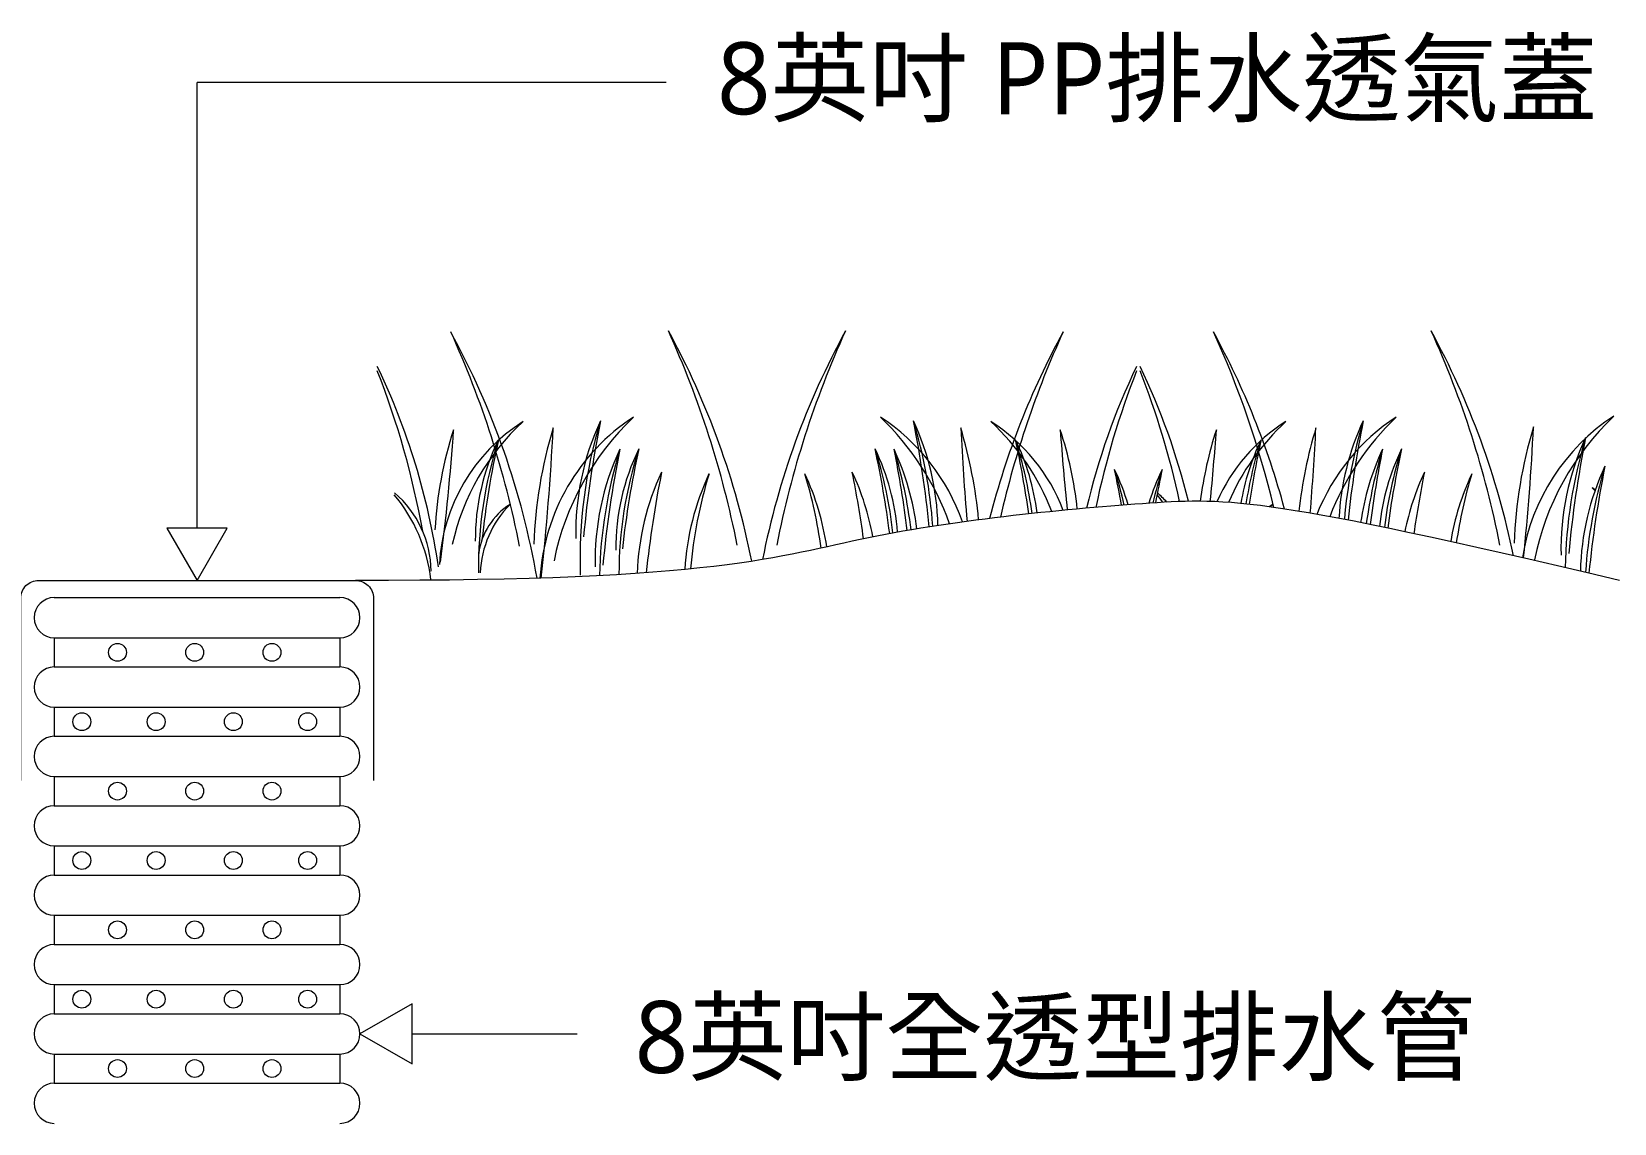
# Model space of a CAD drawing. Header units: millimetres. Extents: x -1245 to 7283, y 1609 to 4579.
# Drawn here: x 4877.2 to 5316.1, y 3354.4 to 3657.4 of the extents above; entities that cross this region are included whole.
import ezdxf

# ---------------------------------------------------------------- set-up
doc = ezdxf.new("R2010")
doc.units = ezdxf.units.MM
doc.styles.add('微軟正黑體-20', font='Microsoft JhengHei.ttf', dxfattribs={"height": 20})

msp = doc.modelspace()

# ---------------------------------------------------------------- linework, layer by layer
at = {"lineweight": 5}
for p, q in [((4923.08, 3519.58), (4923.08, 3643.28)), ((5053.15, 3643.28), (4923.08, 3643.28)), ((4883.49, 3500.33), (4962.68, 3500.33)), ((4883.49, 3489.17), (4962.68, 3489.17)), ((4883.49, 3489.17), (4883.49, 3481.08)), ((4962.68, 3489.17), (4962.68, 3481.08)), ((4883.49, 3481.08), (4962.68, 3481.08)), ((4883.49, 3469.92), (4962.68, 3469.92)), ((4883.49, 3469.92), (4883.49, 3461.83)), ((4962.68, 3469.92), (4962.68, 3461.83)), ((4883.49, 3461.83), (4962.68, 3461.83)), ((4883.49, 3450.67), (4962.68, 3450.67)), ((4883.49, 3450.67), (4883.49, 3442.58)), ((4962.68, 3450.67), (4962.68, 3442.58)), ((4883.49, 3442.58), (4962.68, 3442.58)), ((4883.49, 3431.42), (4962.68, 3431.42)), ((4883.49, 3431.42), (4883.49, 3423.33)), ((4962.68, 3431.42), (4962.68, 3423.33)), ((4883.49, 3423.33), (4962.68, 3423.33)), ((4883.49, 3412.17), (4962.68, 3412.17)), ((4883.49, 3412.17), (4883.49, 3404.08)), ((4962.68, 3412.17), (4962.68, 3404.08)), ((4883.49, 3404.08), (4962.68, 3404.08)), ((4883.49, 3392.92), (4962.68, 3392.92)), ((4883.49, 3392.92), (4883.49, 3384.83)), ((4962.68, 3392.92), (4962.68, 3384.83)), ((4883.49, 3384.83), (4962.68, 3384.83)), ((4982.73, 3379.25), (5028.54, 3379.25)), ((4883.49, 3373.67), (4962.68, 3373.67)), ((4883.49, 3373.67), (4883.49, 3365.58)), ((4962.68, 3373.67), (4962.68, 3365.58)), ((4883.49, 3365.58), (4962.68, 3365.58))]:
    msp.add_line(p, q, dxfattribs=at)
for points in [[(4914.73, 3519.58), (4923.08, 3505.11), (4931.44, 3519.58)], [(4982.73, 3387.61), (4968.26, 3379.25), (4982.73, 3370.9)]]:
    msp.add_lwpolyline(points, close=True, dxfattribs=at)
msp.add_lwpolyline([(4874.16, 3449.55), (4874.16, 3500.11, -0.414214), (4879.16, 3505.11), (4967.01, 3505.11, -0.414214), (4972.01, 3500.11), (4972.01, 3449.55)], format="xyb", dxfattribs=at)
for centre in [(4901.01, 3485.13), (4922.43, 3485.13), (4943.86, 3485.13), (4891.13, 3465.88), (4911.72, 3465.88), (4933.15, 3465.88), (4953.74, 3465.88), (4901.01, 3446.63), (4922.43, 3446.63), (4943.86, 3446.63), (4891.13, 3427.38), (4911.72, 3427.38), (4933.15, 3427.38), (4953.74, 3427.38), (4901.01, 3408.13), (4922.43, 3408.13), (4943.86, 3408.13), (4891.13, 3388.88), (4911.72, 3388.88), (4933.15, 3388.88), (4953.74, 3388.88), (4901.01, 3369.63), (4922.43, 3369.63), (4943.86, 3369.63)]:
    msp.add_circle(centre, 2.48, dxfattribs=at)
for centre, radius, start, end in [((4747.73, 3462.34), 269.92, 11.17, 24.4499), ((4798.21, 3467.27), 222.52, 9.9432, 28.6766), ((4808.07, 3462.63), 269.92, 11.17, 24.4499), ((4858.56, 3467.56), 222.52, 11.1026, 28.6766), ((5298.16, 3467.56), 222.52, 151.3234, 168.7725), ((5348.64, 3462.63), 269.92, 155.5501, 168.83), ((5358.51, 3467.27), 222.52, 151.3234, 165.6851), ((5408.99, 3462.34), 269.92, 155.5501, 167.0859), ((4959.27, 3462.34), 269.92, 13.4992, 24.4499), ((5009.75, 3467.27), 222.52, 15.0112, 28.6766), ((5019.62, 3462.63), 269.92, 11.17, 24.4499), ((5070.1, 3467.56), 222.52, 11.5092, 28.6766), ((4799.76, 3481.24), 192.26, 8.2647, 25.6625), ((5356.95, 3481.24), 192.26, 154.3375, 166.7996), ((5011.3, 3481.24), 192.26, 13.7897, 25.6625), ((4756.07, 3477.77), 233.21, 10.1187, 21.4982), ((5400.64, 3477.77), 233.21, 158.5018, 168.2243), ((4967.62, 3477.77), 233.21, 12.1857, 21.4982), ((5098.13, 3513.22), 109.23, 162.0362, 176.9081), ((5040.04, 3506.99), 49.82, 122.1589, 177.0889), ((4397.73, 3587.43), 597.87, 352.57783, 356.11348), ((5057.8, 3500.89), 65.51, 132.5189, 167.5078), ((5142.8, 3510.63), 126.42, 163.0875, 177.9595), ((5075.72, 3502.19), 57.66, 123.2103, 176.4834), ((4330.72, 3581.63), 691.97, 353.70312, 357.16484), ((5096.39, 3495.49), 75.82, 133.5703, 168.5592), ((5100.99, 3518.56), 72.87, 154.9752, 181.4176), ((5160.65, 3511.2), 131.36, 163.1006, 182.0222), ((5335.6, 3489.2), 306.6, 168.6795, 174.759), ((5060.32, 3495.49), 75.82, 19.5018, 46.4297), ((5081, 3502.19), 57.66, 19.3727, 56.7897), ((4996.07, 3511.2), 131.36, 3.8878, 16.8994), ((5055.72, 3518.56), 72.87, 1.3896, 25.0248), ((4821.11, 3489.2), 306.6, 5.7578, 11.3205), ((5013.91, 3510.63), 126.42, 5.1188, 16.9125), ((5826, 3581.63), 691.97, 182.83516, 184.98652), ((5098.92, 3500.89), 65.51, 20.8722, 47.4811), ((5116.67, 3506.99), 49.82, 20.6193, 57.8411), ((5058.59, 3513.22), 109.23, 6.1407, 17.9638), ((5758.98, 3587.43), 597.87, 183.88652, 186.02822), ((5309.67, 3513.22), 109.23, 162.0362, 172.7136), ((4609.27, 3587.43), 597.87, 354.19994, 356.11348), ((5251.58, 3506.99), 49.82, 122.1589, 156.4017), ((5269.34, 3500.89), 65.51, 132.5189, 156.7538), ((5354.34, 3510.63), 126.42, 163.0875, 173.8004), ((4542.26, 3581.63), 691.97, 355.20155, 357.16484), ((5287.26, 3502.19), 57.66, 123.2103, 158.3883), ((5307.94, 3495.49), 75.82, 133.5703, 158.9058), ((5312.54, 3518.56), 72.87, 154.9752, 177.0584), ((5372.19, 3511.2), 131.36, 163.1006, 175.2792), ((5547.15, 3489.2), 306.6, 168.6795, 173.8929), ((5414.69, 3510.91), 126.42, 163.0875, 177.9595), ((5347.61, 3502.47), 57.66, 123.2103, 171.1037), ((4602.61, 3581.92), 691.97, 354.14382, 357.16484), ((5368.29, 3495.78), 75.82, 133.5703, 168.5592), ((5063.21, 3516.43), 62.96, 153.9238, 180.3662), ((5114.63, 3509.13), 113.49, 162.0492, 180.9709), ((5265.41, 3487.35), 264.91, 167.6281, 173.7076), ((5042.09, 3509.13), 113.49, 7.3551, 17.9508), ((5093.51, 3516.43), 62.96, 6.7252, 26.0762), ((4891.31, 3487.35), 264.91, 7.8559, 12.3719), ((5274.75, 3516.43), 62.96, 153.9238, 170.8444), ((5326.17, 3509.13), 113.49, 162.0492, 171.2924), ((5476.95, 3487.35), 264.91, 167.6281, 171.5644), ((5374.21, 3513.89), 72.87, 154.9752, 181.4176), ((5433.87, 3506.52), 131.36, 163.1006, 179.0775), ((5608.82, 3484.52), 306.6, 168.6795, 174.759), ((5106.35, 3510.66), 72.87, 154.9752, 181.4176), ((5166.01, 3503.3), 131.36, 163.1006, 178.6423), ((5340.96, 3481.3), 306.6, 168.6795, 174.759), ((5102.15, 3513.9), 62.96, 153.9238, 180.3662), ((5153.57, 3506.6), 113.49, 162.0492, 179.941), ((5304.35, 3484.82), 264.91, 167.6281, 173.7076), ((5003.14, 3506.6), 113.49, 5.8949, 17.9508), ((5054.56, 3513.9), 62.96, 4.181, 26.0762), ((4852.36, 3484.82), 264.91, 7.216, 12.3719), ((5050.36, 3510.66), 72.87, 6.8959, 25.0248), ((4990.71, 3503.3), 131.36, 6.9273, 16.8994), ((4815.76, 3481.3), 306.6, 7.0558, 11.3205), ((5317.89, 3510.66), 72.87, 154.9752, 171.7326), ((5377.55, 3503.3), 131.36, 163.1006, 172.3341), ((5552.5, 3481.3), 306.6, 168.6795, 172.6339), ((5313.7, 3513.9), 62.96, 153.9238, 174.3695), ((5365.11, 3506.6), 113.49, 162.0492, 173.3192), ((5515.9, 3484.82), 264.91, 167.6281, 172.452), ((5117.93, 3504.28), 72.87, 154.9752, 177.8286), ((5352.54, 3474.92), 306.6, 168.6795, 173.9525), ((5131.09, 3503.83), 72.87, 154.9752, 176.6229), ((5190.75, 3496.47), 131.36, 163.1006, 174.8427), ((5025.63, 3503.83), 72.87, 8.3508, 25.0248), ((4965.97, 3496.47), 131.36, 7.6972, 16.8994), ((5038.78, 3504.28), 72.87, 10.2078, 25.0248), ((4804.17, 3474.92), 306.6, 7.8251, 11.3205), ((5120.95, 3508.24), 62.96, 16.4692, 26.0762), ((5069.53, 3500.94), 113.49, 12.7605, 17.9508), ((4918.75, 3479.16), 264.91, 10.1734, 12.3719), ((5247.31, 3508.24), 62.96, 153.9238, 163.1337), ((5298.73, 3500.94), 113.49, 162.0492, 166.9393), ((5449.51, 3479.16), 264.91, 167.6281, 169.6759), ((5329.48, 3504.28), 72.87, 154.9752, 168.6468), ((5564.09, 3474.92), 306.6, 168.6795, 171.9051), ((5342.63, 3503.83), 72.87, 154.9752, 170.4897), ((5402.29, 3496.47), 131.36, 163.1006, 171.6586), ((5379.57, 3505.98), 72.87, 154.9752, 178.6786), ((5439.23, 3498.62), 131.36, 163.1006, 176.2008), ((5614.18, 3476.62), 306.6, 168.6795, 174.2939), ((4958.72, 3507.2), 29.3, 0.9709, 49.2047), ((5170.27, 3507.2), 29.3, 42.0599, 49.2047), ((5271.98, 3494.15), 52.84, 42.7551, 43.9325), ((5290.44, 3503.14), 33.91, 52.9943, 54.6971), ((4942.64, 3499.73), 45.66, 7.0503, 39.6861), ((5020.19, 3510.01), 19.18, 122.5299, 172.2596), ((5030.35, 3505.97), 28.77, 135.3789, 177.5247), ((5154.18, 3499.73), 45.66, 36.3134, 39.6861), ((5231.73, 3510.01), 19.18, 122.5299, 126.0086), ((5241.9, 3505.97), 28.77, 135.3789, 137.2963), ((4883.49, 3494.75), 5.58, 90, 270), ((4962.68, 3494.75), 5.58, 270, 90), ((4883.49, 3475.5), 5.58, 90, 270), ((4962.68, 3475.5), 5.58, 270, 90), ((4883.49, 3456.25), 5.58, 90, 270), ((4962.68, 3456.25), 5.58, 270, 90), ((4883.49, 3437), 5.58, 90, 270), ((4962.68, 3437), 5.58, 270, 90), ((4883.49, 3417.75), 5.58, 90, 270), ((4962.68, 3417.75), 5.58, 270, 90), ((4883.49, 3398.5), 5.58, 90, 270), ((4962.68, 3398.5), 5.58, 270, 90), ((4883.49, 3379.25), 5.58, 90, 270), ((4962.68, 3379.25), 5.58, 270, 90), ((4883.49, 3360), 5.58, 90, 270), ((4962.68, 3360), 5.58, 270, 90)]:
    msp.add_arc(centre, radius, start, end, dxfattribs=at)
msp.add_open_spline([(5317.56, 3505.11), (5220.64, 3528.03), (5197.33, 3528.03), (5102.23, 3519), (5067.04, 3504.74), (4967.02, 3505.11)], degree=3, dxfattribs=at)

# ---------------------------------------------------------------- texts
at = {"lineweight": 5, "style": '微軟正黑體-20'}
msp.add_text('8英吋全透型排水管', height=20, dxfattribs=at).set_placement((5044.42, 3368.39))
at = {"lineweight": 5, "insert": (5189.34, 3643.33, 163.19), "char_height": 20, "width": 448.0387, "attachment_point": 5, "style": '微軟正黑體-20'}
msp.add_mtext('8英吋 PP排水透氣蓋', dxfattribs=at)

doc.saveas('drawing.dxf')
